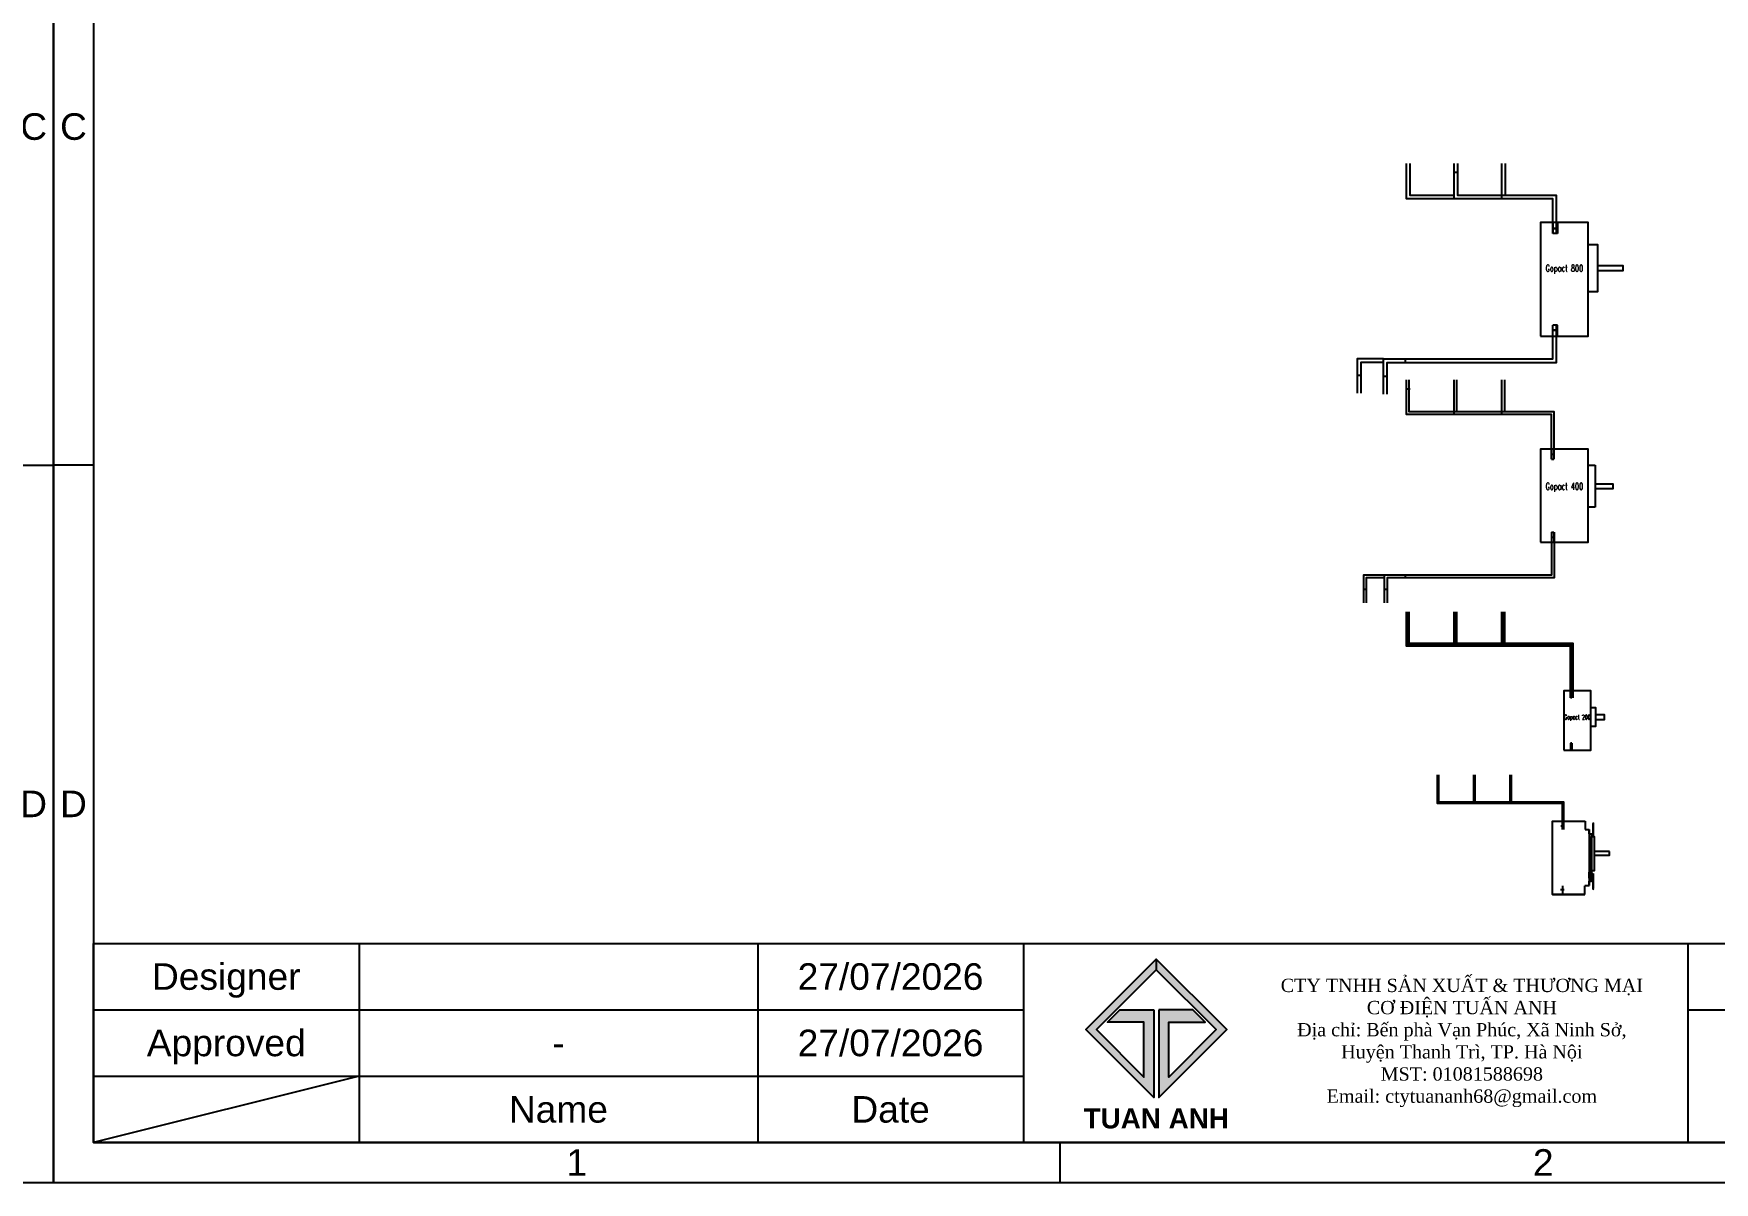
# Model space of a CAD drawing. Header units: millimetres. Extents: x 173893 to 258446, y -176540 to -123824.
# Drawn here: x 199565 to 203265, y -143969 to -141439 of the extents above; entities that cross this region are included whole.
import ezdxf
from ezdxf.enums import TextEntityAlignment as Align

# ---------------------------------------------------------------- set-up
doc = ezdxf.new("R2010")
doc.units = ezdxf.units.MM
doc.header["$LTSCALE"] = 3
doc.linetypes.add('HIDDEN', pattern=[9.525, 6.35, -3.175])
for name, color, linetype in [('@.DM. NÉT CHÍNH', 7, 'Continuous'), ('@.TEXT', 7, 'Continuous'), ('@.VISIBLE', 7, 'Continuous'), ('Thiet bi', 7, 'Continuous')]:
    doc.layers.add(name, color=color, linetype=linetype)
doc.styles.add('Ann_w01', font='romans.shx', dxfattribs={"width": 0.6, "bigfont": 'chineset.shx'})
doc.styles.add('Arial', font='arial.ttf')
doc.styles.add('HW_Standard', font='complex.shx', dxfattribs={"width": 0.9})

# ---------------------------------------------------------------- blocks, each defined once
blk = doc.blocks.new('A$C4dbb82d6')
at = {"layer": '@.VISIBLE'}
h = blk.add_hatch(color=30, dxfattribs=at)
h.dxf.hatch_style = 1
h.paths.add_polyline_path([(0.214, 4.973), (3.625, 1.562), (3.625, 5.973), (1.922, 5.973), (1.297, 5.348), (3.125, 5.348), (3.125, 2.593), (0.745, 4.973), (3.75, 7.978), (3.75, 8.509)])
h = blk.add_hatch(color=150, dxfattribs=at)
h.dxf.hatch_style = 1
h.paths.add_polyline_path([(6.755, 4.973), (4.375, 2.593), (4.375, 5.348), (6.203, 5.348), (5.578, 5.973), (3.875, 5.973), (3.875, 1.562), (7.286, 4.973), (3.75, 8.509), (3.75, 7.978)])
at = {"layer": '@.VISIBLE', "color": 30}
blk.add_lwpolyline([(3.625, 5.973), (3.625, 1.562), (0.214, 4.973), (3.75, 8.509), (3.75, 7.978), (0.745, 4.973), (3.125, 2.593), (3.125, 5.348), (1.297, 5.348), (1.922, 5.973)], close=True, dxfattribs=at)
at = {"layer": '@.VISIBLE', "color": 150}
blk.add_lwpolyline([(3.875, 5.973), (3.875, 1.562), (7.286, 4.973), (3.75, 8.509), (3.75, 7.978), (6.755, 4.973), (4.375, 2.593), (4.375, 5.348), (6.203, 5.348), (5.578, 5.973)], close=True, dxfattribs=at)
at = {"layer": '@.VISIBLE', "color": 30, "insert": (3.75, 0.509), "char_height": 1, "attachment_point": 5, "style": 'Ann_w01'}
blk.add_mtext_dynamic_manual_height_columns('{\\fArial|b1|i0|c0|p34;\\W1;TUAN ANH}', width=7.5, gutter_width=49.599, heights=[0], dxfattribs=at)
blk = doc.blocks.new('KHUNG BAN VE (Made by Tung)')
at = {"layer": '@.VISIBLE', "color": 8}
for p, q in [((3, 54), (0, 54)), ((294, 54), (297, 54)), ((23, 18), (23, 3)), ((53, 18), (53, 3)), ((73, 18), (73, 3)), ((123, 18), (123, 3)), ((3, 13), (73, 13)), ((123, 13), (294, 13)), ((3, 8), (73, 8)), ((23, 8), (3, 3)), ((75.75, 3), (75.75, 0))]:
    blk.add_line(p, q, dxfattribs=at)
for points in [[(0, 0), (297, 0), (297, 210), (0, 210)], [(3, 3), (294, 3), (294, 207), (3, 207)], [(3, 18), (294, 18), (294, 3), (3, 3)]]:
    blk.add_lwpolyline(points, close=True, dxfattribs=at)
at = {"xscale": 1.5, "yscale": 1.5, "zscale": 1.5}
blk.add_blockref('A$C4dbb82d6', (77.375, 4.041), dxfattribs=at)
at = {"layer": '@.TEXT', "color": 1, "style": 'Arial'}
for s, p in [('C', (1.5, 79.5)), ('C', (295.5, 79.5)), ('D', (1.5, 28.5)), ('D', (295.5, 28.5)), ('27/07/2026', (63, 15.5)), ('27/07/2026', (63, 10.5)), ('1', (39.375, 1.5)), ('2', (112.125, 1.5))]:
    blk.add_text(s, height=2, dxfattribs=at).set_placement(p, align=Align.MIDDLE_CENTER)
at = {"layer": '@.TEXT', "color": 2, "style": 'Arial'}
for s, p in [('Designer', (13, 15.5)), ('Approved', (13, 10.5)), ('Name', (38, 5.5)), ('Date', (63, 5.5))]:
    blk.add_text(s, height=2, dxfattribs=at).set_placement(p, align=Align.MIDDLE_CENTER)
at = {"layer": '@.TEXT', "color": 1, "style": 'Arial'}
for tag, height, p in [('DESIGNER_NAME', 2, (38, 15.5)), ('PROJECT_CODE', 2, (258.5, 15.5)), ('SCALE', 2, (289, 15.5)), ('APPROVED_NAME', 2, (38, 10.5)), ('CUSTOMER_NAME', 2, (258.5, 10.5)), ('PAGE', 2, (289, 10.5)), ('DRAWING_NAME', 4, (173, 8)), ('TOTAL', 2, (289, 5.5))]:
    blk.add_attdef(tag, text='', height=height, dxfattribs=at).set_placement(p, align=Align.MIDDLE_CENTER)
at = {"layer": '@.VISIBLE', "color": 30, "insert": (106, 10.5), "char_height": 1, "attachment_point": 5, "style": 'Ann_w01'}
blk.add_mtext_dynamic_manual_height_columns('{\\fTimes New Roman|b0|i0|c0|p18;\\W1;CTY TNHH SẢN XUẤT & THƯƠNG MẠI CƠ ĐIỆN TUẤN ANH\\PĐịa chỉ: Bến phà Vạn Phúc, Xã Ninh Sở, Huyện Thanh Trì, TP. Hà Nội\\PMST: 01081588698\\PEmail: ctytuananh68@gmail.com}', width=28.70976, gutter_width=99.197, heights=[0], dxfattribs=at)
blk = doc.blocks.new('*U2125')
at = {"layer": '@.VISIBLE', "color": 1}
for p, q in [((27, 250), (27, 225.8)), ((37, 236.8), (27, 236.8)), ((37, 225.8), (27, 225.8)), ((37, 250), (37, 225.8)), ((27, 0), (27, 24.2)), ((37, 24.2), (27, 24.2)), ((37, 13.2), (27, 13.2)), ((37, 0), (37, 24.2))]:
    blk.add_line(p, q, dxfattribs=at)
at = {"layer": '@.VISIBLE'}
for points in [[(0, 0), (105, 0), (105, 250), (0, 250)], [(105, 201.5), (125, 201.5), (125, 97.5), (105, 97.5)], [(125, 154.5), (125, 144.5), (182, 144.5), (182, 154.5)]]:
    blk.add_lwpolyline(points, close=True, dxfattribs=at)
at = {"layer": '@.VISIBLE', "color": 115, "style": 'Ann_w01', "width": 0.6}
blk.add_text('Gopact 800', height=15, dxfattribs=at).set_placement((52.5, 149.5), align=Align.MIDDLE_CENTER)
blk = doc.blocks.new('*U2128')
at = {"layer": '@.VISIBLE', "color": 1}
for p, q in [((24, 183), (24, 205)), ((24, 194), (29, 194)), ((29, 183), (29, 205)), ((24, 183), (29, 183)), ((24, 22), (24, 0)), ((24, 22), (29, 22)), ((24, 11), (29, 11)), ((29, 22), (29, 0))]:
    blk.add_line(p, q, dxfattribs=at)
at = {"layer": '@.VISIBLE'}
for p, q in [((105, 169.5), (120, 169.5)), ((120, 169.5), (120, 77)), ((120, 77), (105, 77))]:
    blk.add_line(p, q, dxfattribs=at)
for points in [[(0, 0), (105, 0), (105, 205), (0, 205)], [(120, 128.25), (120, 118.25), (160, 118.25), (160, 128.25)]]:
    blk.add_lwpolyline(points, close=True, dxfattribs=at)
at = {"layer": '@.VISIBLE', "color": 115, "style": 'Ann_w01', "width": 0.6}
blk.add_text('Gopact 400', height=15, dxfattribs=at).set_placement((52.5, 123.25), align=Align.MIDDLE_CENTER)
blk = doc.blocks.new('*U2126')
at = {"layer": '@.VISIBLE', "color": 1}
for p, q in [((15, 115), (15, 130)), ((18, 123), (15, 123)), ((18, 115), (15, 115)), ((18, 115), (18, 130)), ((15, 15), (15, 0)), ((18, 15), (15, 15)), ((18, 7), (15, 7)), ((18, 15), (18, 0))]:
    blk.add_line(p, q, dxfattribs=at)
at = {"layer": '@.VISIBLE'}
for points in [[(0, 0), (60, 0), (60, 130), (0, 130)], [(70, 77.5), (70, 67.5), (90, 67.5), (90, 77.5)]]:
    blk.add_lwpolyline(points, close=True, dxfattribs=at)
blk.add_lwpolyline([(60, 93.5), (70, 93.5), (70, 51.5), (60, 51.5)], dxfattribs=at)
at = {"layer": '@.VISIBLE', "color": 115, "style": 'Ann_w01', "width": 0.6}
blk.add_text('Gopact 200', height=10, dxfattribs=at).set_placement((30, 72.5), align=Align.MIDDLE_CENTER)
blk = doc.blocks.new('*U2293')
for p, q in [((141.9, 80.5), (141.9, 62.5)), ((141.9, 62.5), (151, 62.5))]:
    blk.add_line(p, q)
at = {"layer": 'Thiet bi', "color": 1}
for p, q in [((92, 62), (92, 80.5)), ((95.7, 70), (88.3, 70)), ((87.9, -70), (96.1, -70)), ((92, -62), (92, -80.5))]:
    blk.add_line(p, q, dxfattribs=at)
at = {"layer": 'Thiet bi', "color": 3}
blk.add_line((156, 52.5), (156, -51.2), dxfattribs=at)
at = {"layer": 'Thiet bi', "color": 0}
blk.add_line((156, -31.3), (151, -31.3), dxfattribs=at)
for points in [[(141.7, -80.5), (70, -80.5), (70, 80.5), (141.9, 80.5)], [(151, 62.5), (151, -60.8)]]:
    blk.add_lwpolyline(points, dxfattribs=at)
at = {"layer": 'Thiet bi', "color": 1, "linetype": 'HIDDEN', "ltscale": 10}
for points in [[(160.5, 49.1), (160.5, 77.3), (159, 75.5), (159, 47.4)], [(160.5, -67.8), (160.5, -34.9), (159, -36.6), (159, -69.5)]]:
    blk.add_lwpolyline(points, close=True, dxfattribs=at)
at = {"layer": 'Thiet bi', "color": 0, "linetype": 'Continuous', "lineweight": -3}
for points in [[(151, 52.5), (151, 61.1)], [(151, 52.5), (156, 52.5), (156, 47)], [(156, 47), (156, -31.3)], [(159.5, 47), (156, 47)], [(151, -44.6), (151, -31.3)], [(156, -30.9), (156, -29.3)], [(156, -50.5), (156, -31.3)], [(150.2, -61.6), (141.7, -61.6)], [(141.7, -80.5), (141.7, -61.6)], [(150.2, -61.6), (151, -60.8)], [(151, -44.6), (156, -44.6)], [(151, -51.2), (155.2, -51.2)], [(151, -60.8), (151, -51.2)], [(151, -58.1), (151, -60.8)], [(155.2, -51.2), (156, -51.2), (156, -50.5)], [(156, -48.1), (156, -51.2)], [(70, -80.5), (141.7, -80.5)], [(136.7, -80.5), (141.7, -80.5)]]:
    blk.add_lwpolyline(points, dxfattribs=at)
at = {"layer": 'Thiet bi'}
blk.add_lwpolyline([(156, 47), (162, 47), (162, -29), (156, -29)], close=True, dxfattribs=at)
at = {"layer": 'Thiet bi', "color": 0}
blk.add_lwpolyline([(196, 14.2), (162, 14.2), (162, 5.7), (196, 5.7)], close=True, dxfattribs=at)
at = {"layer": 'Thiet bi', "color": 0, "style": 'HW_Standard', "width": 0.9, "flags": 8}
blk.add_attdef('TYPE3', text='', height=5, rotation=270, dxfattribs=at).set_placement((110.6, -5.7), align=Align.MIDDLE_CENTER)

msp = doc.modelspace()

# ---------------------------------------------------------------- linework, layer by layer
at = {"layer": '@.DM. NÉT CHÍNH', "linetype": 'Continuous'}
for p, q in [((202909.38, -141868.27), (202917.38, -141868.27)), ((202909.38, -142091.87), (202919.38, -142091.87)), ((202909.38, -142091.87), (202917.38, -142091.87)), ((202909.38, -142091.87), (202917.38, -142091.87)), ((202584.38, -142155.07), (202584.38, -142163.07)), ((202584.38, -142155.07), (202584.38, -142163.07)), ((202478.38, -142191.07), (202486.38, -142191.07)), ((202536.38, -142193.07), (202544.38, -142193.07)), ((202536.38, -142193.07), (202544.38, -142193.07)), ((202906.38, -142365.11), (202912.38, -142365.11)), ((202906.38, -142548.11), (202912.38, -142548.11)), ((202948.38, -142893.68), (202954.38, -142893.68)), ((202930.38, -143184.03), (202933.38, -143184.03))]:
    msp.add_line(p, q, dxfattribs=at)
at = {"layer": '@.DM. NÉT CHÍNH', "color": 1, "linetype": 'Continuous'}
for p, q in [((202584.38, -142631.61), (202584.38, -142637.61)), ((202538.38, -142662.61), (202544.38, -142662.61))]:
    msp.add_line(p, q, dxfattribs=at)
at = {"layer": '@.DM. NÉT CHÍNH', "color": 2, "linetype": 'Continuous'}
msp.add_line((202492.38, -142662.61), (202498.38, -142662.61), dxfattribs=at)
at = {"layer": '@.DM. NÉT CHÍNH', "color": 1, "linetype": 'Continuous'}
for points in [[(202909.38, -141879.27), (202909.38, -141803.07), (202797.38, -141803.07), (202797.38, -141775.81), (202797.38, -141725.07)], [(202917.38, -141879.27), (202917.38, -141795.07), (202805.38, -141795.07), (202805.38, -141775.81), (202805.38, -141725.07)], [(202906.38, -142537.11), (202906.38, -142631.61), (202538.38, -142631.61), (202538.38, -142692.61)], [(202912.38, -142537.11), (202912.38, -142637.61), (202544.38, -142637.61), (202544.38, -142692.61)]]:
    msp.add_lwpolyline(points, dxfattribs=at)
at = {"layer": '@.DM. NÉT CHÍNH', "color": 2, "linetype": 'Continuous'}
for points in [[(202538.38, -142631.61), (202492.38, -142631.61), (202492.38, -142692.61)], [(202538.38, -142637.61), (202498.38, -142637.61), (202498.38, -142692.61)]]:
    msp.add_lwpolyline(points, dxfattribs=at)
at = {"layer": '@.VISIBLE', "color": 2}
for p, q in [((202700.38, -141745.07), (202692.38, -141745.07)), ((202909.38, -141868.27), (202917.38, -141868.27)), ((202695.38, -142732.18), (202692.38, -142732.18)), ((202948.38, -142893.68), (202954.38, -142893.68))]:
    msp.add_line(p, q, dxfattribs=at)
at = {"layer": '@.VISIBLE', "color": 4}
for p, q in [((202595.38, -142221.61), (202587.38, -142221.61)), ((202906.38, -142365.11), (202912.38, -142365.11)), ((202655.38, -143086.53), (202658.38, -143086.53)), ((202930.38, -143184.03), (202933.38, -143184.03))]:
    msp.add_line(p, q, dxfattribs=at)
for points in [[(202692.38, -141803.07), (202587.38, -141803.07), (202587.38, -141725.07)], [(202692.38, -141795.07), (202595.38, -141795.07), (202595.38, -141725.07)], [(202692.38, -142277.61), (202587.38, -142277.61), (202587.38, -142201.61)], [(202906.38, -142376.11), (202906.38, -142277.61), (202587.38, -142277.61), (202587.38, -142201.61)], [(202692.38, -142271.61), (202593.38, -142271.61), (202593.38, -142201.61)], [(202912.38, -142376.11), (202912.38, -142271.61), (202593.38, -142271.61), (202593.38, -142201.61)], [(202692.38, -142788.18), (202587.38, -142788.18), (202587.38, -142712.18)], [(202692.38, -142785.18), (202590.38, -142785.18), (202590.38, -142712.18)], [(202692.38, -142782.18), (202593.38, -142782.18), (202593.38, -142712.18)], [(202735.38, -143134.53), (202655.38, -143134.53), (202655.38, -143071.53)], [(202930.38, -143192.03), (202930.38, -143134.53), (202655.38, -143134.53), (202655.38, -143071.53)], [(202735.38, -143131.53), (202658.38, -143131.53), (202658.38, -143071.53)], [(202933.38, -143192.03), (202933.38, -143131.53), (202658.38, -143131.53), (202658.38, -143071.53)]]:
    msp.add_lwpolyline(points, dxfattribs=at)
at = {"layer": '@.VISIBLE', "color": 2}
for points in [[(202797.38, -141803.07), (202692.38, -141803.07), (202692.38, -141725.07)], [(202909.38, -141879.27), (202909.38, -141803.07), (202692.38, -141803.07), (202692.38, -141775.81), (202692.38, -141725.07)], [(202797.38, -141795.07), (202700.38, -141795.07), (202700.38, -141725.07)], [(202917.38, -141879.27), (202917.38, -141795.07), (202700.38, -141795.07), (202700.38, -141775.81), (202700.38, -141725.07)], [(202536.38, -142155.07), (202478.38, -142155.07), (202478.38, -142231.07)], [(202536.38, -142163.07), (202486.38, -142163.07), (202486.38, -142231.07)], [(202797.38, -142277.61), (202692.38, -142277.61), (202692.38, -142201.61)], [(202797.38, -142271.61), (202698.38, -142271.61), (202698.38, -142201.61)], [(202797.38, -142788.18), (202692.38, -142788.18), (202692.38, -142712.18)], [(202948.38, -142901.68), (202948.38, -142788.18), (202692.38, -142788.18), (202692.38, -142712.18)], [(202797.38, -142785.18), (202695.38, -142785.18), (202695.38, -142712.18)], [(202951.38, -142901.68), (202951.38, -142785.18), (202695.38, -142785.18), (202695.38, -142712.18)], [(202797.38, -142782.18), (202698.38, -142782.18), (202698.38, -142712.18)], [(202815.38, -143134.53), (202735.38, -143134.53), (202735.38, -143071.53)], [(202815.38, -143131.53), (202738.38, -143131.53), (202738.38, -143071.53)]]:
    msp.add_lwpolyline(points, dxfattribs=at)
at = {"layer": '@.VISIBLE', "color": 1}
for points in [[(202536.38, -142233.07), (202536.38, -142155.07), (202909.38, -142155.07), (202909.38, -142080.87)], [(202536.38, -142233.07), (202536.38, -142155.07), (202909.38, -142155.07), (202909.38, -142080.87)], [(202544.38, -142233.07), (202544.38, -142163.07), (202917.38, -142163.07), (202917.38, -142080.87)], [(202544.38, -142233.07), (202544.38, -142163.07), (202917.38, -142163.07), (202917.38, -142080.87)], [(202906.38, -142376.11), (202906.38, -142277.61), (202797.38, -142277.61), (202797.38, -142201.61)], [(202912.38, -142376.11), (202912.38, -142271.61), (202803.38, -142271.61), (202803.38, -142201.61)], [(202948.38, -142901.68), (202948.38, -142788.18), (202797.38, -142788.18), (202797.38, -142712.18)], [(202951.38, -142901.68), (202951.38, -142785.18), (202800.38, -142785.18), (202800.38, -142712.18)], [(202954.38, -142901.68), (202954.38, -142782.18), (202803.38, -142782.18), (202803.38, -142712.18)], [(202930.38, -143192.03), (202930.38, -143134.53), (202815.38, -143134.53), (202815.38, -143071.53)], [(202933.38, -143192.03), (202933.38, -143131.53), (202818.38, -143131.53), (202818.38, -143071.53)]]:
    msp.add_lwpolyline(points, dxfattribs=at)

# ---------------------------------------------------------------- block references
for name, p in [('*U2125', (202882.38, -142105.07)), ('*U2128', (202882.38, -142559.11)), ('*U2126', (202933.38, -143016.68))]:
    msp.add_blockref(name, p)
at = {"layer": '@.VISIBLE', "xscale": 29.25, "yscale": 29.25, "zscale": 29.25}
msp.add_blockref('KHUNG BAN VE (Made by Tung)', (190921.35, -143968.93), dxfattribs=at)
at = {"layer": '@.VISIBLE'}
ref = msp.add_blockref('KHUNG BAN VE (Made by Tung)', (199608.6, -143968.93), dxfattribs=dict(at, xscale=29.25, yscale=29.25, zscale=29.25))
ref.add_attrib('APPROVED_NAME', '-', dxfattribs={"layer": '@.TEXT', "color": 1, "height": 58.5, "style": 'Arial'}).set_placement((200720.1, -143661.81), align=Align.MIDDLE_CENTER)
at = {"layer": 'Thiet bi', "color": 7, "lineweight": -3}
msp.add_blockref('*U2293', (202838.38, -143254.03), dxfattribs=at)

doc.saveas('drawing.dxf')
